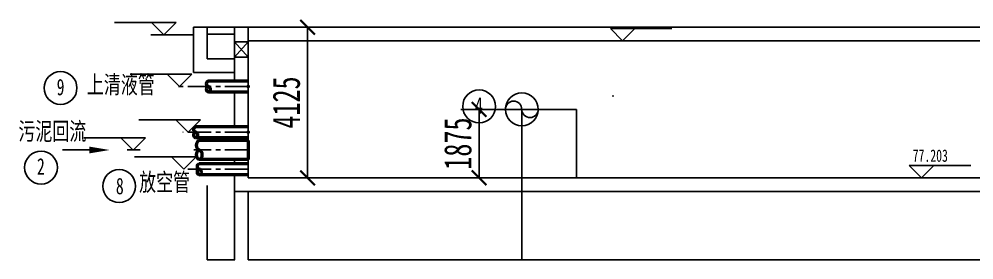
# Model space of a CAD drawing. Header units: millimetres. Extents: x -299291 to 688124, y -407813 to 623474.
# Drawn here: x 545461 to 571628, y -337821 to -331229 of the extents above; entities that cross this region are included whole.
import ezdxf

# ---------------------------------------------------------------- set-up
doc = ezdxf.new("R2010")
doc.units = ezdxf.units.MM
doc.linetypes.add('CENTER', pattern=[50.8, 31.75, -6.35, 6.35, -6.35])
doc.layers.add('空气管', color=2, linetype='Continuous', lineweight=53)
doc.layers.add('轴线', color=6, linetype='CENTER')
doc.styles.get("Standard").update_dxf_attribs({"font": 'txt', "bigfont": 'gbcbig.shx'})
doc.styles.add('样式 3', font='', dxfattribs={"width": 0.7, "height": 1000})
doc.styles.add('长仿宋', font='simfang.ttf', dxfattribs={"width": 0.7})
doc.styles.add('长仿宋体', font='simfang.ttf', dxfattribs={"width": 0.7})
doc.styles.get('样式 3').set_extended_font_data('FangSong_GB2312')
doc.dimstyles.new('ISO-25', dxfattribs={"dimtxt": 2.5, "dimasz": 2.5, "dimexe": 1.25, "dimexo": 0.625, "dimtad": 1, "dimtxsty": 'Standard', "dimcen": 2.5, "dimadec": 0, "dimazin": 0, "dimtfac": 1, "dimtmove": 0, "dimatfit": 3, "dimfxl": 1, "dimarcsym": 0})
doc.dimstyles.new('副本ISO-25', dxfattribs={"dimtxt": 750, "dimasz": 400, "dimexe": 500, "dimexo": 200, "dimgap": 200, "dimtad": 1, "dimdec": 1, "dimdsep": 46, "dimtxsty": '长仿宋', "dimblk": 'ARCHTICK', "dimcen": 200, "dimadec": 0, "dimazin": 0, "dimtfac": 1, "dimtdec": 1, "dimtmove": 0, "dimatfit": 3, "dimldrblk": 'ARCHTICK', "dimfxl": 1, "dimarcsym": 0})

# ---------------------------------------------------------------- blocks, each defined once
blk = doc.blocks.new('biao')
for p, q in [((39035, 59304), (42035, 59304)), ((39035, 59304), (39635, 59304)), ((39635, 58704), (39035, 59304)), ((39635, 58704), (40235, 59304))]:
    blk.add_line(p, q)
blk = doc.blocks.new('*D208')
at = {"color": 0, "lineweight": -2, "ltscale": 20, "transparency": 16777216}
for p, q in [((551363, -335950), (551363, -337821)), ((551363, -335950), (551363, -337821)), ((551361, -337820), (551358, -337820)), ((551366, -337820), (551371, -337820))]:
    blk.add_line(p, q, dxfattribs=at)
at = {"color": 0, "ltscale": 20, "transparency": 16777216}
for points in [[(551361, -337819), (551361, -337820), (551363, -337820)], [(551366, -337819), (551366, -337820), (551363, -337820)]]:
    blk.add_solid(points, dxfattribs=at)
at = {"layer": 'Defpoints', "color": 0, "ltscale": 20, "transparency": 16777216}
for p in [(551363, -335950), (551363, -335950), (551363, -337820)]:
    blk.add_point(p, dxfattribs=at)
at = {"color": 0, "ltscale": 20, "transparency": 16777216, "insert": (551370, -337818), "char_height": 2.5, "attachment_point": 5}
blk.add_mtext('0', dxfattribs=at)
blk = doc.blocks.new('*D184')
at = {"color": 0, "lineweight": -2, "ltscale": 20, "transparency": 16777216}
for p, q in [((551738, -335950), (551738, -337821)), ((559238, -335950), (559238, -337821)), ((551741, -337820), (559236, -337820))]:
    blk.add_line(p, q, dxfattribs=at)
at = {"color": 0, "ltscale": 20, "transparency": 16777216}
for points in [[(551741, -337819), (551741, -337820), (551738, -337820)], [(559236, -337819), (559236, -337820), (559238, -337820)]]:
    blk.add_solid(points, dxfattribs=at)
at = {"layer": 'Defpoints', "color": 0, "ltscale": 20, "transparency": 16777216}
for p in [(551738, -335950), (559238, -335950), (559238, -337820)]:
    blk.add_point(p, dxfattribs=at)
at = {"color": 0, "ltscale": 20, "transparency": 16777216, "insert": (555488, -337818), "char_height": 2.5, "attachment_point": 5}
blk.add_mtext('7500', dxfattribs=at)
blk = doc.blocks.new('*D210')
at = {"color": 0, "lineweight": -2, "ltscale": 20, "transparency": 16777216}
for p, q in [((550613, -335786), (550613, -337821)), ((551363, -335950), (551363, -337821)), ((550616, -337820), (551361, -337820))]:
    blk.add_line(p, q, dxfattribs=at)
at = {"color": 0, "ltscale": 20, "transparency": 16777216}
for points in [[(550616, -337819), (550616, -337820), (550613, -337820)], [(551361, -337819), (551361, -337820), (551363, -337820)]]:
    blk.add_solid(points, dxfattribs=at)
at = {"layer": 'Defpoints', "color": 0, "ltscale": 20, "transparency": 16777216}
for p in [(550613, -335785), (551363, -335950), (551363, -337820)]:
    blk.add_point(p, dxfattribs=at)
at = {"color": 0, "ltscale": 20, "transparency": 16777216, "insert": (550988, -337818), "char_height": 2.5, "attachment_point": 5}
blk.add_mtext('750', dxfattribs=at)
blk = doc.blocks.new('*D211')
at = {"color": 0, "lineweight": -2, "ltscale": 20, "transparency": 16777216}
for p, q in [((559232, -333700), (560740, -333700)), ((560738, -335572), (560738, -333702)), ((559239, -335575), (560740, -335575))]:
    blk.add_line(p, q, dxfattribs=at)
at = {"color": 0, "ltscale": 20, "transparency": 16777216}
for points in [[(560738, -333702), (560739, -333702), (560738, -333700)], [(560738, -335572), (560739, -335572), (560738, -335575)]]:
    blk.add_solid(points, dxfattribs=at)
at = {"layer": 'Defpoints', "color": 0, "ltscale": 20, "transparency": 16777216}
for p in [(559231, -333700), (560738, -333700), (559238, -335575)]:
    blk.add_point(p, dxfattribs=at)
at = {"color": 0, "ltscale": 20, "transparency": 16777216, "insert": (560737, -334637), "char_height": 2.5, "attachment_point": 5, "rotation": 90}
blk.add_mtext('1875', dxfattribs=at)
blk = doc.blocks.new('*D220')
at = {"color": 0, "lineweight": -2, "ltscale": 20, "transparency": 16777216}
for p, q in [((559238, -335950), (559238, -337821)), ((574238, -335950), (574238, -337821)), ((559241, -337820), (574236, -337820))]:
    blk.add_line(p, q, dxfattribs=at)
at = {"color": 0, "ltscale": 20, "transparency": 16777216}
for points in [[(559241, -337819), (559241, -337820), (559238, -337820)], [(574236, -337819), (574236, -337820), (574238, -337820)]]:
    blk.add_solid(points, dxfattribs=at)
at = {"layer": 'Defpoints', "color": 0, "ltscale": 20, "transparency": 16777216}
for p in [(559238, -335950), (574238, -335950), (574238, -337820)]:
    blk.add_point(p, dxfattribs=at)
at = {"color": 0, "ltscale": 20, "transparency": 16777216, "insert": (566738, -337818), "char_height": 2.5, "attachment_point": 5}
blk.add_mtext('15000', dxfattribs=at)
blk = doc.blocks.new('_ArchTick')
at = {"color": 0, "linetype": 'ByBlock', "lineweight": 25, "const_width": 0.15}
blk.add_lwpolyline([(-0.5, -0.5), (0.5, 0.5)], dxfattribs=at)
blk = doc.blocks.new('*D223')
at = {"color": 0, "lineweight": -2, "ltscale": 10, "transparency": 16777216}
for p, q in [((551938, -331450), (553868, -331450)), ((553368, -335575), (553368, -331450)), ((551938, -335575), (553868, -335575))]:
    blk.add_line(p, q, dxfattribs=at)
at = {"layer": 'Defpoints', "color": 0, "ltscale": 10, "transparency": 16777216}
for p in [(551738, -331450), (553368, -331450), (551738, -335575)]:
    blk.add_point(p, dxfattribs=at)
at = {"color": 0, "lineweight": -2, "ltscale": 10, "transparency": 16777216, "xscale": 400, "yscale": 400, "zscale": 400}
for p, rotation in [((553368, -331450), 90), ((553368, -335575), 270)]:
    blk.add_blockref('_ArchTick', p, dxfattribs=dict(at, rotation=rotation))
at = {"color": 0, "ltscale": 10, "transparency": 16777216, "insert": (552789, -333512), "char_height": 750, "attachment_point": 5, "rotation": 90, "style": '长仿宋'}
blk.add_mtext('4125', dxfattribs=at)
blk = doc.blocks.new('*D224')
at = {"color": 0, "lineweight": -2, "ltscale": 10, "transparency": 16777216}
for p, q in [((558813, -333700), (557567, -333700)), ((558067, -333700), (558067, -335575)), ((559039, -335575), (557567, -335575))]:
    blk.add_line(p, q, dxfattribs=at)
at = {"layer": 'Defpoints', "color": 0, "ltscale": 10, "transparency": 16777216}
for p in [(559013, -333700), (558067, -335575), (559239, -335575)]:
    blk.add_point(p, dxfattribs=at)
at = {"color": 0, "lineweight": -2, "ltscale": 10, "transparency": 16777216, "xscale": 400, "yscale": 400, "zscale": 400}
for p, rotation in [((558067, -333700), 90), ((558067, -335575), 270)]:
    blk.add_blockref('_ArchTick', p, dxfattribs=dict(at, rotation=rotation))
at = {"color": 0, "ltscale": 10, "transparency": 16777216, "insert": (557488, -334637), "char_height": 750, "attachment_point": 5, "rotation": 90, "style": '长仿宋'}
blk.add_mtext('1875', dxfattribs=at)

msp = doc.modelspace()

# ---------------------------------------------------------------- linework, layer by layer
at = {"ltscale": 20}
for p, q in [((550613.473, -331449.813), (550238.473, -331449.813)), ((550238.473, -331449.813), (550238.473, -332687.313)), ((550613.473, -332312.313), (550613.473, -331449.813)), ((551363.473, -331449.813), (551738.473, -331449.813)), ((551363.473, -331449.813), (551363.473, -332924.813)), ((551738.473, -331449.813), (551738.473, -334549.741)), ((550238.473, -331660.3), (549071.052, -331660.3)), ((551363.473, -331851.891), (551738.473, -331851.891)), ((551363.473, -331851.891), (551738.473, -332271.891)), ((551738.473, -331851.891), (551363.473, -332271.891)), ((551363.473, -332271.891), (551738.473, -332271.891)), ((551363.473, -332312.313), (550613.473, -332312.313)), ((550238.473, -332687.313), (551363.473, -332687.313)), ((551363.473, -333224.813), (551363.473, -334174.813)), ((559238.473, -333699.813), (559238.473, -336038.175)), ((551363.473, -334474.813), (551363.473, -334549.741)), ((548423.276, -334812.241), (548782.752, -334812.241)), ((551363.473, -335074.741), (551363.473, -335190.565)), ((551738.473, -335074.741), (551738.473, -335574.813)), ((551363.473, -335490.565), (551363.473, -335949.813)), ((551738.473, -335574.813), (611738.473, -335574.813)), ((551738.473, -335574.813), (559238.473, -335574.813)), ((551363.473, -335949.813), (612113.473, -335949.813))]:
    msp.add_line(p, q, dxfattribs=at)
at = {"color": 0, "ltscale": 20}
msp.add_line((550613.473, -331449.813), (611738.473, -331449.813), dxfattribs=at)
at = {"color": 4, "ltscale": 20}
for p, q in [((551363.473, -331637.313), (550613.473, -331637.313)), ((551738.473, -331824.813), (611738.473, -331824.813))]:
    msp.add_line(p, q, dxfattribs=at)
msp.add_line((559688.473, -333699.813), (558788.473, -333699.813))
at = {"lineweight": 25, "ltscale": 100}
msp.add_line((546647.221, -334812.241), (547382.221, -334812.241), dxfattribs=at)
msp.add_lwpolyline([(547382.221, -334812.241, 187.5, 0, 0), (547944.721, -334812.241, 0, 0, 0)], format="xyseb", dxfattribs=at)
at = {"ltscale": 20}
for centre in [(546598.014, -333114.287), (558067.466, -333618.362), (546062.418, -335293.634), (548204.083, -335799.824)]:
    msp.add_circle(centre, 450, dxfattribs=at)
for radius in [450, 7.5]:
    msp.add_circle((559238.473, -333699.813), radius)
for centre, start, end in [((559013.473, -333699.813), 0, 180), ((559463.473, -333699.813), 180, 0)]:
    msp.add_arc(centre, 225, start, end)
msp.add_point((561738.473, -333329.766))
at = {"layer": '空气管', "color": 0, "ltscale": 20}
for p, q in [((551738.473, -332924.813), (550648.593, -332924.813)), ((551738.473, -333224.813), (550648.593, -333224.813)), ((551738.473, -334174.813), (550299.572, -334174.813)), ((551738.473, -334474.813), (550299.572, -334474.813)), ((551738.473, -335190.565), (550398.163, -335190.565)), ((551738.473, -335490.565), (550398.163, -335490.565))]:
    msp.add_line(p, q, dxfattribs=at)
at = {"layer": '空气管', "color": 204, "ltscale": 20}
for p, q in [((551738.473, -334549.741), (550398.163, -334549.741)), ((551738.473, -334549.741), (551738.473, -335074.741)), ((551738.473, -335074.741), (550398.163, -335074.741))]:
    msp.add_line(p, q, dxfattribs=at)
at = {"layer": '空气管', "color": 0, "ltscale": 20}
for centre, start, end in [((550665.468, -332999.813), 102.6803835, 257.3196165), ((550665.468, -333149.813), 102.6803835, 257.3196165), ((550631.718, -333149.813), 282.6803835, 77.3196165), ((550316.447, -334249.813), 102.6803835, 257.3196165), ((550316.447, -334399.813), 102.6803835, 257.3196165), ((550282.697, -334399.813), 282.6803835, 77.3196165), ((550415.038, -335265.565), 102.6803835, 257.3196165), ((550415.038, -335415.565), 102.6803835, 257.3196165), ((550381.288, -335415.565), 282.6803835, 77.3196165)]:
    msp.add_arc(centre, 76.875, start, end, dxfattribs=at)
at = {"layer": '空气管', "color": 204, "ltscale": 20}
for centre, start, end in [((550461.659, -334680.991), 115.8165979, 244.1834021), ((550461.659, -334943.491), 115.8165979, 244.1834021), ((550334.668, -334943.491), 295.8165979, 64.1834021)]:
    msp.add_arc(centre, 145.802, start, end, dxfattribs=at)
at = {"layer": '空气管', "color": 0}
for p in [(551738.473, -333074.813), (551738.473, -334324.813)]:
    msp.add_point(p, dxfattribs=at)
at = {"layer": '轴线', "ltscale": 20}
for p, q in [((551738.473, -333074.813), (549726.774, -333074.813)), ((551738.473, -334324.813), (549945.007, -334324.813)), ((551738.473, -334812.241), (550246.552, -334812.241)), ((551738.473, -335340.565), (549978.113, -335340.565))]:
    msp.add_line(p, q, dxfattribs=at)

# ---------------------------------------------------------------- block references
at = {"yscale": 0.5625, "zscale": 0.5625}
for p, xscale in [((571723.807, -364681.486), -0.5625), ((539706.89, -364846), 0.5625), ((572149.798, -366096), -0.5625), ((572385.915, -367346), -0.5625), ((570881.04, -367833.428), -0.5625), ((572273.05, -368361.752), -0.5625), ((547896.346, -368596), 0.5625)]:
    msp.add_blockref('biao', p, dxfattribs=dict(at, xscale=xscale))

# ---------------------------------------------------------------- texts
for s, insert, char_height, width, attachment_point, style in [('上清液管', (549180.722, -332776.857), 487.5, 3644.16605, 3, '长仿宋体'), ('9', (546490.97, -332864.658), 450, 19092.53818, 1, '长仿宋体'), ('4', (557954.49, -333365.087), 450, 19092.53818, 1, '长仿宋体'), ('污泥回流', (547303.801, -334053.872), 487.5, 3644.16605, 3, '长仿宋体'), ('77.203', (569949.983, -335140.667), 337.5, 551.03689, 7, '样式 3'), ('2', (545952.226, -335036.1), 450, 19092.53818, 1, '长仿宋体'), ('放空管', (550147.379, -335447.778), 487.5, 3644.16605, 3, '长仿宋体'), ('8', (548114.639, -335573.731), 450, 19092.53818, 1, '长仿宋体')]:
    msp.add_mtext(s, dxfattribs=dict(insert=insert, char_height=char_height, width=width, attachment_point=attachment_point, style=style))

# ---------------------------------------------------------------- dimensions: what is measured, and where the dimension line sits
at = {"color": 2, "ltscale": 10}
for base, p1, p2, picture, middle in [((553368.283, -331449.813), (551738.473, -335574.813), (551738.473, -331449.813), '*D223', (552788.997, -333512.313)), ((558067.466, -335574.813), (559013.473, -333699.813), (559238.942, -335574.813), '*D224', (557488.18, -334637.313))]:
    dim = msp.add_linear_dim(base=base, p1=p1, p2=p2, angle=90, dimstyle='副本ISO-25', dxfattribs=at)
    dim.commit()
    dim.dimension.update_dxf_attribs({"geometry": picture, "text_midpoint": middle})
at = {"ltscale": 20}
dim = msp.add_linear_dim(base=(560738.473, -333699.813), p1=(559238.473, -335574.813), p2=(559230.973, -333699.813), angle=90, dimstyle='ISO-25', dxfattribs=at)
dim.commit()
dim.dimension.update_dxf_attribs({"geometry": '*D211', "text_midpoint": (560736.598, -334637.313)})
dim = msp.add_linear_dim(base=(551363.473, -337819.86), p1=(550613.473, -335785.17), p2=(551363.473, -335949.813), dimstyle='ISO-25', dxfattribs=at)
dim.commit()
dim.dimension.update_dxf_attribs({"geometry": '*D210', "text_midpoint": (550988.473, -337819.86), "dimtype": 160})
for base, p1, p2, picture, middle in [((551363.472822004, -337819.859724605), (551363.472822004, -335949.812976582), (551363.472822004, -335949.812976582), '*D208', (551369.722822004, -337817.984724605)), ((559238.473, -337819.86), (551738.473, -335949.813), (559238.473, -335949.813), '*D184', (555488.473, -337817.985)), ((574238.473, -337819.86), (559238.473, -335949.813), (574238.473, -335949.813), '*D220', (566738.473, -337817.985))]:
    dim = msp.add_linear_dim(base=base, p1=p1, p2=p2, dimstyle='ISO-25', dxfattribs=at)
    dim.commit()
    dim.dimension.update_dxf_attribs({"geometry": picture, "text_midpoint": middle})

doc.saveas('drawing.dxf')
